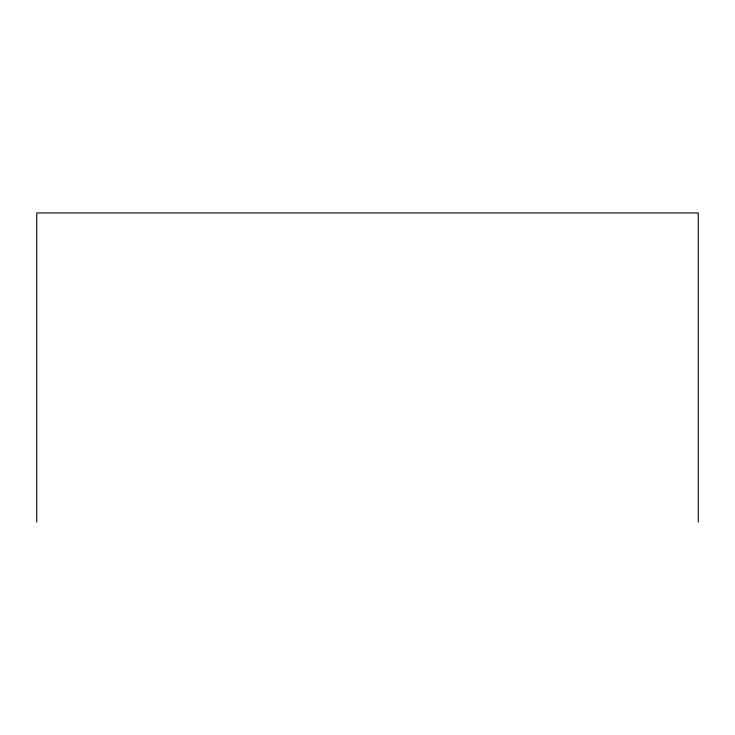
<?xml version="1.0" encoding="UTF-8"?>
<svg xmlns="http://www.w3.org/2000/svg" width="735" height="735" viewBox="0 0 735 735"><rect width="100%" height="100%" fill="white"/><g stroke="black" fill="none" stroke-linecap="round" stroke-linejoin="round"><path stroke-width="1.1" d="M698.25 522.061L698.25 212.939L36.75 212.939L36.75 522.061"/></g></svg>
